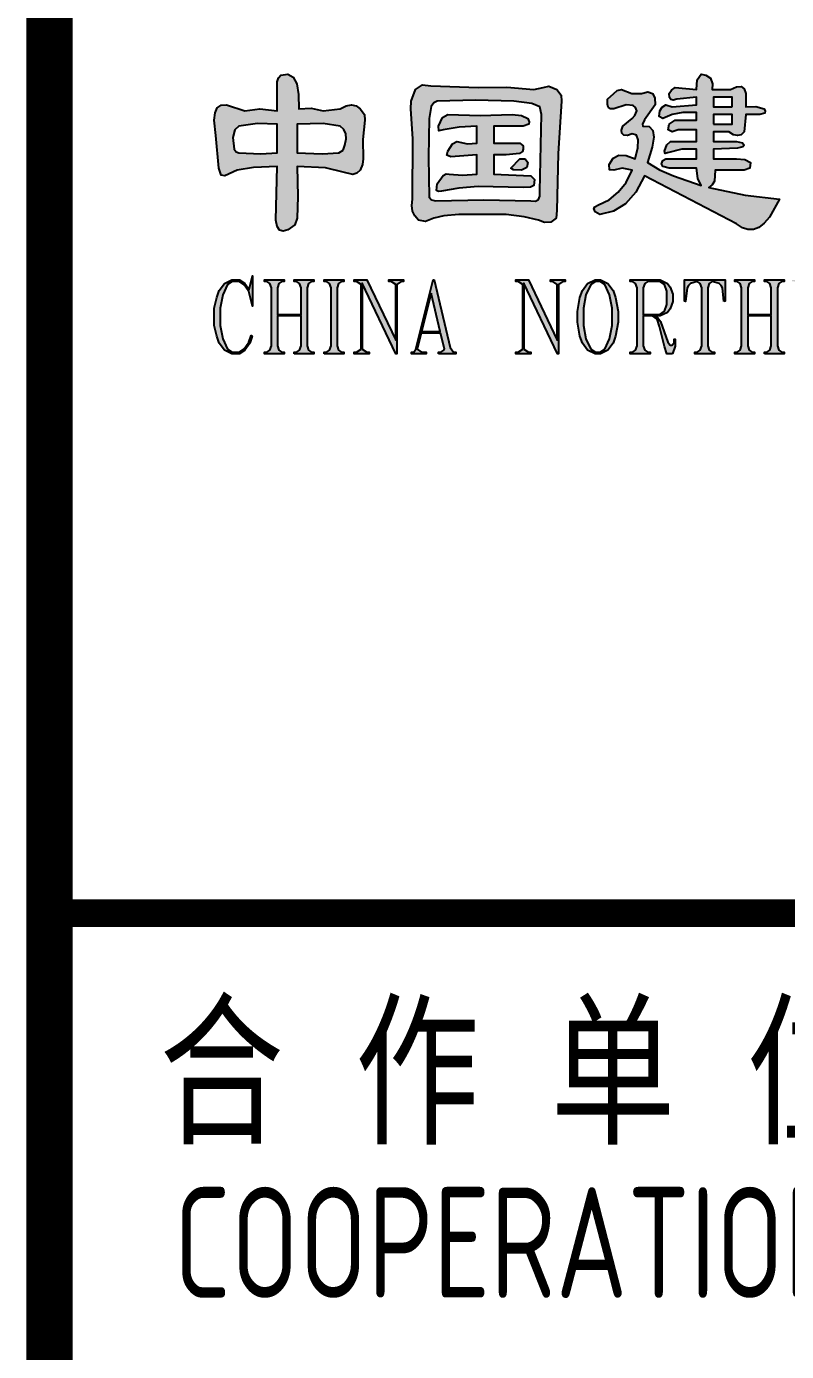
# Model space of a CAD drawing. Extents: x 2350667 to 3185789, y 309667 to 706270.
# Drawn here: x 2522895 to 2524543, y 426340 to 429213 of the extents above; entities that cross this region are included whole.
import ezdxf
from ezdxf.enums import TextEntityAlignment as Align

# ---------------------------------------------------------------- set-up
doc = ezdxf.new("R2010")
doc.units = 0
doc.header["$LTSCALE"] = 1000
for name, color, linetype in [('0-底图', 7, 'Continuous'), ('BTTK', 7, 'Continuous'), ('Logo', 4, 'Continuous'), ('PUB_TITLE', 4, 'Continuous')]:
    doc.layers.add(name, color=color, linetype=linetype)
doc.styles.add('HZ(TK)', font='geniso.shx', dxfattribs={"width": 0.9, "bigfont": 'hztxt.shx'})

# ---------------------------------------------------------------- blocks, each defined once
blk = doc.blocks.new('logo-txt')
at = {"layer": 'Logo'}
h = blk.add_hatch(color=4, dxfattribs=at)
h.dxf.hatch_style = 1
h.paths.add_polyline_path([(0.85, 4.04), (0.5, 3.978), (0.233, 3.853), (0.15, 3.874), (0.1, 4.02), (0.033, 4.728), (0, 5.061), (0.017, 5.222), (0.067, 5.332), (0.15, 5.389), (0.267, 5.394), (0.666, 5.269), (0.991, 5.311), (1.366, 5.269), (1.366, 5.894), (1.393, 5.982), (1.441, 6.04), (1.599, 6.061), (1.714, 5.998), (1.791, 5.852), (1.831, 5.623), (1.833, 5.311), (2.099, 5.321), (2.366, 5.269), (2.732, 5.311), (2.86, 5.373), (2.974, 5.394), (3.076, 5.373), (3.166, 5.311), (3.257, 5.186), (3.266, 5.061), (3.224, 4.644), (3.232, 4.228), (3.216, 4.103), (3.166, 3.978), (3.093, 3.913), (3.007, 3.884), (2.799, 3.936), (2.416, 4.03), (1.799, 4.061), (1.816, 3.405), (1.799, 2.937), (1.749, 2.791), (1.599, 2.687), (1.495, 2.653), (1.416, 2.676), (1.362, 2.757), (1.333, 2.895), (1.366, 4.061)])
h.paths.add_polyline_path([(0.941, 4.988), (0.533, 4.936), (0.45, 4.853), (0.4, 4.686), (0.433, 4.436), (0.475, 4.374), (0.533, 4.353), (1.008, 4.332), (1.366, 4.353), (1.366, 4.978)], flags=16)
h.paths.add_polyline_path([(2.799, 4.415), (2.832, 4.519), (2.864, 4.655), (2.857, 4.769), (2.814, 4.863), (2.732, 4.936), (2.366, 4.988), (1.799, 4.978), (1.799, 4.353), (2.341, 4.332), (2.699, 4.353)], flags=16)
h = blk.add_hatch(color=4, dxfattribs=at)
h.dxf.hatch_style = 1
h.paths.add_polyline_path([(10.03, 5.519), (9.957, 5.496), (9.905, 5.509), (9.874, 5.558), (9.864, 5.644), (9.914, 5.717), (9.997, 5.769), (10.463, 5.727), (10.472, 5.936), (10.563, 6.061), (10.663, 6.04), (10.763, 5.977), (10.805, 5.852), (10.797, 5.727), (11.197, 5.727), (11.33, 5.785), (11.43, 5.79), (11.496, 5.743), (11.53, 5.644), (11.53, 5.352), (11.746, 5.363), (11.93, 5.311), (11.948, 5.256), (11.938, 5.217), (11.83, 5.186), (11.53, 5.186), (11.496, 4.811), (11.426, 4.748), (11.346, 4.728), (11.259, 4.748), (11.163, 4.811), (10.83, 4.811), (10.83, 4.603), (11.33, 4.603), (11.455, 4.571), (11.496, 4.519), (11.467, 4.483), (11.346, 4.457), (10.83, 4.436), (10.83, 4.228), (11.33, 4.228), (11.505, 4.207), (11.63, 4.144), (11.613, 4.02), (11.496, 3.978), (10.863, 3.978), (10.847, 3.738), (10.801, 3.658), (10.73, 3.603), (11.513, 3.436), (12.263, 3.353), (12.042, 2.96), (11.929, 2.828), (11.813, 2.739), (11.695, 2.692), (11.576, 2.689), (11.454, 2.729), (11.33, 2.812), (9.33, 3.853), (9.145, 3.504), (8.922, 3.249), (8.662, 3.088), (8.364, 3.02), (8.264, 3.072), (8.231, 3.145), (8.256, 3.186), (8.331, 3.228), (8.564, 3.337), (8.764, 3.499), (8.931, 3.712), (9.064, 3.978), (8.847, 4.02), (8.664, 3.978), (8.572, 3.988), (8.564, 4.103), (8.649, 4.236), (8.772, 4.301), (8.933, 4.298), (9.13, 4.228), (9.189, 4.465), (9.197, 4.634), (9.155, 4.735), (9.064, 4.769), (8.964, 4.728), (8.883, 4.741), (8.839, 4.78), (8.833, 4.845), (8.864, 4.936), (9.064, 5.103), (9.122, 5.165), (9.164, 5.269), (9.137, 5.339), (9.089, 5.384), (8.931, 5.394), (8.664, 5.311), (8.593, 5.308), (8.547, 5.342), (8.527, 5.412), (8.531, 5.519), (8.664, 5.644), (8.739, 5.706), (8.831, 5.727), (9.056, 5.644), (9.264, 5.644), (9.407, 5.675), (9.505, 5.644), (9.557, 5.55), (9.564, 5.394), (9.33, 5.071), (9.289, 4.98), (9.297, 4.936), (9.435, 4.923), (9.514, 4.842), (9.535, 4.694), (9.497, 4.478), (9.397, 4.144), (9.655, 3.988), (9.964, 3.853), (10.563, 3.645), (10.488, 3.801), (10.463, 4.02), (9.864, 4.02), (9.73, 4.061), (9.697, 4.113), (9.73, 4.186), (9.797, 4.228), (10.463, 4.228), (10.463, 4.436), (10.139, 4.436), (9.83, 4.353), (9.78, 4.342), (9.764, 4.394), (9.814, 4.53), (9.897, 4.603), (10.463, 4.603), (10.463, 4.853), (10.064, 4.853), (9.93, 4.811), (9.847, 4.853), (9.864, 4.978), (9.997, 5.061), (10.463, 5.061), (10.463, 5.227), (10.163, 5.227), (9.93, 5.186), (9.73, 5.103), (9.647, 5.144), (9.664, 5.269), (9.714, 5.342), (9.797, 5.394), (9.93, 5.352), (10.463, 5.394), (10.463, 5.561)])
h.paths.add_polyline_path([(10.83, 4.978), (11.23, 4.978), (11.23, 5.186), (10.83, 5.186)], flags=16)
h.paths.add_polyline_path([(11.23, 5.352), (11.23, 5.561), (10.83, 5.561), (10.83, 5.352)], flags=16)
h = blk.add_hatch(color=4, dxfattribs=at)
h.dxf.hatch_style = 1
h.paths.add_polyline_path([(4.948, 5.123), (5.065, 5.186), (5.765, 5.165), (6.465, 5.186), (6.665, 5.165), (6.798, 5.103), (6.829, 5.03), (6.823, 4.978), (6.698, 4.936), (6.065, 4.936), (6.065, 4.561), (6.631, 4.561), (6.698, 4.509), (6.698, 4.436), (6.687, 4.381), (6.623, 4.342), (6.331, 4.311), (6.065, 4.311), (6.065, 3.895), (6.865, 3.853), (6.948, 3.78), (6.931, 3.645), (6.856, 3.613), (6.698, 3.603), (5.723, 3.624), (5.305, 3.587), (4.932, 3.52), (4.863, 3.514), (4.823, 3.54), (4.832, 3.686), (4.965, 3.863), (5.032, 3.897), (5.098, 3.895), (5.382, 3.874), (5.698, 3.895), (5.698, 4.311), (5.132, 4.269), (5.048, 4.301), (5.065, 4.394), (5.165, 4.551), (5.265, 4.603), (5.49, 4.551), (5.698, 4.561), (5.698, 4.936), (5.315, 4.915), (4.965, 4.853), (4.873, 4.832), (4.865, 4.936)], flags=0)
h.paths.add_polyline_path([(5.732, 5.769), (6.348, 5.779), (6.931, 5.727), (7.131, 5.769), (7.256, 5.8), (7.431, 5.727), (7.523, 5.602), (7.531, 5.477), (7.456, 4.342), (7.431, 3.103), (7.414, 2.937), (7.298, 2.853), (7.164, 2.843), (7.031, 2.895), (6.723, 2.968), (6.331, 3.02), (5.307, 3.02), (4.976, 2.989), (4.765, 2.937), (4.582, 2.864), (4.432, 2.895), (4.349, 2.986), (4.299, 3.093), (4.282, 3.215), (4.299, 3.353), (4.307, 4.655), (4.265, 5.311), (4.274, 5.477), (4.365, 5.727), (4.515, 5.831), (4.699, 5.811)])
h.paths.add_polyline_path([(6.74, 4.228), (6.798, 4.144), (6.781, 4.04), (6.665, 3.978), (6.49, 3.988), (6.431, 4.02), (6.631, 4.228)], flags=0)
h.paths.add_polyline_path([(4.649, 4.259), (4.665, 3.395), (4.715, 3.332), (4.799, 3.311), (5.848, 3.332), (6.865, 3.311), (6.964, 3.309), (7.031, 3.343), (7.064, 3.413), (7.064, 3.52), (7.098, 5.186), (7.064, 5.352), (6.89, 5.425), (6.498, 5.477), (5.665, 5.498), (4.832, 5.477), (4.759, 5.438), (4.707, 5.363), (4.665, 5.103)], flags=16)
h = blk.add_hatch(color=4, dxfattribs=at)
h.dxf.hatch_style = 1
h.paths.add_polyline_path([(4.948, 5.123), (5.065, 5.186), (5.765, 5.165), (6.465, 5.186), (6.665, 5.165), (6.798, 5.103), (6.829, 5.03), (6.823, 4.978), (6.698, 4.936), (6.065, 4.936), (6.065, 4.561), (6.631, 4.561), (6.698, 4.509), (6.698, 4.436), (6.687, 4.381), (6.623, 4.342), (6.331, 4.311), (6.065, 4.311), (6.065, 3.895), (6.865, 3.853), (6.948, 3.78), (6.931, 3.645), (6.856, 3.613), (6.698, 3.603), (5.723, 3.624), (5.305, 3.587), (4.932, 3.52), (4.863, 3.514), (4.823, 3.54), (4.832, 3.686), (4.965, 3.863), (5.032, 3.897), (5.098, 3.895), (5.382, 3.874), (5.698, 3.895), (5.698, 4.311), (5.132, 4.269), (5.048, 4.301), (5.065, 4.394), (5.165, 4.551), (5.265, 4.603), (5.49, 4.551), (5.698, 4.561), (5.698, 4.936), (5.315, 4.915), (4.965, 4.853), (4.873, 4.832), (4.865, 4.936)])
h = blk.add_hatch(color=4, dxfattribs=at)
h.dxf.hatch_style = 1
h.paths.add_polyline_path([(6.74, 4.228), (6.798, 4.144), (6.781, 4.04), (6.665, 3.978), (6.49, 3.988), (6.431, 4.02), (6.631, 4.228)])
h = blk.add_hatch(color=4, dxfattribs=at)
h.dxf.hatch_style = 1
h.paths.add_polyline_path([(0.751, 1.35), (0.646, 1.493), (0.544, 1.565), (0.39, 1.565), (0.287, 1.496), (0.184, 1.278), (0.131, 0.983), (0.131, 0.613), (0.184, 0.318), (0.287, 0.1), (0.39, 0.031), (0.544, 0.031), (0.646, 0.102), (0.751, 0.248), (0.804, 0.395), (0.826, 0.379), (0.772, 0.227), (0.662, 0.073), (0.55, -0.004), (0.382, -0.002), (0.22, 0.073), (0.108, 0.227), (0.055, 0.381), (0, 0.609), (0, 0.987), (0.055, 1.215), (0.108, 1.369), (0.22, 1.523), (0.384, 1.6), (0.55, 1.6), (0.662, 1.523), (0.757, 1.39), (0.827, 1.687), (0.827, 1.029)])
h.paths.add_polyline_path([(1.734, -0.004), (1.734, 0.031), (1.784, 0.031), (1.851, 0.075), (1.883, 0.167), (1.883, 0.818), (1.371, 0.818), (1.371, 0.167), (1.403, 0.075), (1.469, 0.031), (1.519, 0.031), (1.519, -0.004), (1.092, -0.004), (1.092, 0.031), (1.142, 0.031), (1.208, 0.075), (1.24, 0.167), (1.24, 1.429), (1.208, 1.521), (1.142, 1.565), (1.092, 1.565), (1.092, 1.6), (1.519, 1.6), (1.519, 1.565), (1.469, 1.565), (1.403, 1.521), (1.371, 1.429), (1.371, 0.852), (1.883, 0.852), (1.883, 1.429), (1.851, 1.521), (1.784, 1.565), (1.734, 1.565), (1.734, 1.6), (2.162, 1.6), (2.162, 1.565), (2.112, 1.565), (2.046, 1.521), (2.014, 1.429), (2.014, 0.167), (2.046, 0.075), (2.112, 0.031), (2.162, 0.031), (2.162, -0.004)])
h.paths.add_polyline_path([(2.386, -0.004), (2.386, 0.031), (2.436, 0.031), (2.501, 0.075), (2.534, 0.167), (2.534, 1.429), (2.501, 1.521), (2.436, 1.565), (2.386, 1.565), (2.386, 1.6), (2.813, 1.6), (2.813, 1.565), (2.763, 1.565), (2.697, 1.521), (2.665, 1.429), (2.665, 0.167), (2.697, 0.075), (2.763, 0.031), (2.813, 0.031), (2.813, -0.004)])
h.paths.add_polyline_path([(4.057, 1.565), (3.959, 1.498), (3.959, -0.004), (3.941, -0.004), (3.21, 1.527), (3.21, 0.098), (3.308, 0.031), (3.358, 0.031), (3.358, -0.004), (3.037, -0.004), (3.037, 0.031), (3.087, 0.031), (3.185, 0.098), (3.185, 1.498), (3.087, 1.565), (3.037, 1.565), (3.037, 1.6), (3.311, 1.6), (3.935, 0.293), (3.935, 1.498), (3.837, 1.565), (3.786, 1.565), (3.786, 1.6), (4.107, 1.6), (4.107, 1.565)])
h.paths.add_polyline_path([(4.866, -0.004), (4.866, 0.031), (4.916, 0.031), (4.982, 0.075), (4.991, 0.105), (4.91, 0.444), (4.487, 0.444), (4.4, 0.096), (4.495, 0.031), (4.598, 0.031), (4.598, -0.004), (4.277, -0.004), (4.277, 0.031), (4.327, 0.031), (4.374, 0.096), (4.75, 1.6), (4.768, 1.6), (5.116, 0.135), (5.192, 0.031), (5.24, 0.031), (5.24, -0.004)])
h.paths.add_polyline_path([(4.704, 1.312), (4.496, 0.479), (4.903, 0.479)], flags=16)
h = blk.add_hatch(color=4, dxfattribs=at)
h.dxf.hatch_style = 1
h.paths.add_polyline_path([(7.563, 1.565), (7.466, 1.498), (7.466, -0.004), (7.447, -0.004), (6.716, 1.527), (6.716, 0.098), (6.814, 0.031), (6.865, 0.031), (6.865, -0.004), (6.544, -0.004), (6.544, 0.031), (6.594, 0.031), (6.692, 0.098), (6.692, 1.498), (6.594, 1.565), (6.544, 1.565), (6.544, 1.6), (6.817, 1.6), (7.441, 0.293), (7.441, 1.498), (7.343, 1.565), (7.292, 1.565), (7.292, 1.6), (7.613, 1.6), (7.613, 1.565)])
h.paths.add_polyline_path([(8.706, 0.381), (8.65, 0.227), (8.539, 0.073), (8.376, -0.004), (8.262, -0.004), (8.261, -0.002), (8.099, 0.073), (7.987, 0.227), (7.932, 0.381), (7.878, 0.683), (7.878, 0.913), (7.932, 1.215), (7.987, 1.369), (8.099, 1.523), (8.262, 1.6), (8.376, 1.6), (8.377, 1.598), (8.539, 1.523), (8.65, 1.369), (8.706, 1.215), (8.759, 0.913), (8.759, 0.683)])
h.paths.add_polyline_path([(8.628, 0.983), (8.576, 1.278), (8.472, 1.496), (8.369, 1.565), (8.268, 1.565), (8.166, 1.496), (8.062, 1.278), (8.01, 0.983), (8.01, 0.613), (8.062, 0.318), (8.166, 0.1), (8.268, 0.031), (8.369, 0.031), (8.472, 0.1), (8.576, 0.318), (8.628, 0.613)], flags=16)
h.paths.add_polyline_path([(9.942, -0.004), (9.819, -0.004), (9.762, 0.157), (9.656, 0.589), (9.603, 0.748), (9.502, 0.818), (9.304, 0.818), (9.304, 0.167), (9.336, 0.075), (9.401, 0.031), (9.451, 0.031), (9.451, -0.004), (9.024, -0.004), (9.024, 0.031), (9.074, 0.031), (9.14, 0.075), (9.172, 0.167), (9.172, 1.429), (9.14, 1.521), (9.074, 1.565), (9.024, 1.565), (9.024, 1.6), (9.671, 1.598), (9.833, 1.523), (9.891, 1.444), (9.946, 1.288), (9.946, 1.13), (9.891, 0.974), (9.833, 0.895), (9.669, 0.818), (9.557, 0.818), (9.62, 0.776), (9.676, 0.697), (9.837, 0.248), (9.885, 0.18), (9.929, 0.18), (9.975, 0.244), (9.975, 0.312), (9.999, 0.312), (9.999, 0.159)])
h.paths.add_polyline_path([(9.815, 1.355), (9.764, 1.496), (9.663, 1.565), (9.401, 1.565), (9.336, 1.521), (9.304, 1.429), (9.304, 0.852), (9.663, 0.852), (9.764, 0.923), (9.815, 1.064)], flags=16)
h.paths.add_polyline_path([(11.055, 1.133), (11.02, 1.427), (10.994, 1.48), (10.948, 1.523), (10.801, 1.565), (10.737, 1.521), (10.705, 1.429), (10.705, 0.167), (10.737, 0.075), (10.802, 0.031), (10.853, 0.031), (10.853, -0.004), (10.425, -0.004), (10.425, 0.031), (10.476, 0.031), (10.541, 0.075), (10.573, 0.167), (10.573, 1.429), (10.541, 1.521), (10.477, 1.565), (10.33, 1.523), (10.284, 1.48), (10.258, 1.427), (10.223, 1.133), (10.199, 1.135), (10.199, 1.6), (11.079, 1.6), (11.079, 1.135)])
h.paths.add_polyline_path([(11.933, -0.004), (11.933, 0.031), (11.983, 0.031), (12.049, 0.075), (12.081, 0.167), (12.081, 0.818), (11.57, 0.818), (11.57, 0.167), (11.602, 0.075), (11.668, 0.031), (11.718, 0.031), (11.718, -0.004), (11.291, -0.004), (11.291, 0.031), (11.341, 0.031), (11.406, 0.075), (11.438, 0.167), (11.438, 1.429), (11.406, 1.521), (11.341, 1.565), (11.291, 1.565), (11.291, 1.6), (11.718, 1.6), (11.718, 1.565), (11.668, 1.565), (11.602, 1.521), (11.57, 1.429), (11.57, 0.852), (12.081, 0.852), (12.081, 1.429), (12.049, 1.521), (11.983, 1.565), (11.933, 1.565), (11.933, 1.6), (12.36, 1.6), (12.36, 1.565), (12.31, 1.565), (12.245, 1.521), (12.213, 1.429), (12.213, 0.167), (12.245, 0.075), (12.31, 0.031), (12.36, 0.031), (12.36, -0.004)])
h.paths.add_polyline_path([(13.657, 1.565), (13.558, 1.498), (13.344, -0.004), (13.323, -0.004), (13.12, 1.491), (12.916, -0.004), (12.895, -0.004), (12.693, 1.482), (12.658, 1.532), (12.583, 1.565), (12.531, 1.565), (12.531, 1.6), (12.959, 1.6), (12.959, 1.565), (12.908, 1.565), (12.843, 1.521), (12.825, 1.472), (12.957, 0.487), (13.104, 1.6), (13.237, 1.6), (13.387, 0.477), (13.534, 1.5), (13.438, 1.565), (13.387, 1.565), (13.387, 1.6), (13.708, 1.6), (13.708, 1.565)])
h.paths.add_polyline_path([(13.878, -0.004), (13.878, 0.031), (13.928, 0.031), (13.994, 0.075), (14.026, 0.167), (14.026, 1.429), (13.994, 1.521), (13.928, 1.565), (13.878, 1.565), (13.878, 1.6), (14.745, 1.6), (14.745, 1.135), (14.721, 1.133), (14.686, 1.427), (14.66, 1.48), (14.614, 1.523), (14.464, 1.565), (14.255, 1.565), (14.189, 1.521), (14.157, 1.429), (14.157, 0.852), (14.25, 0.852), (14.388, 0.901), (14.401, 0.919), (14.478, 1.239), (14.478, 0.432), (14.401, 0.752), (14.388, 0.769), (14.25, 0.818), (14.157, 0.818), (14.157, 0.167), (14.189, 0.075), (14.255, 0.031), (14.464, 0.031), (14.614, 0.073), (14.66, 0.116), (14.686, 0.169), (14.721, 0.464), (14.745, 0.461), (14.745, -0.004)])
h.paths.add_polyline_path([(15.771, 0.153), (15.713, 0.073), (15.548, -0.004), (15.384, -0.004), (15.219, 0.073), (15.122, 0.206), (15.052, -0.09), (15.052, 0.566), (15.128, 0.246), (15.231, 0.102), (15.387, 0.031), (15.544, 0.031), (15.697, 0.102), (15.748, 0.242), (15.748, 0.457), (15.697, 0.599), (15.595, 0.671), (15.272, 0.821), (15.109, 0.974), (15.052, 1.13), (15.052, 1.365), (15.162, 1.523), (15.331, 1.6), (15.494, 1.6), (15.659, 1.523), (15.755, 1.39), (15.826, 1.687), (15.826, 1.029), (15.749, 1.35), (15.647, 1.493), (15.491, 1.565), (15.334, 1.565), (15.181, 1.493), (15.13, 1.355), (15.13, 1.213), (15.181, 1.072), (15.283, 1), (15.605, 0.85), (15.77, 0.697), (15.826, 0.54), (15.826, 0.308)])
h.paths.add_polyline_path([(16.934, 1.133), (16.899, 1.427), (16.873, 1.48), (16.827, 1.523), (16.68, 1.565), (16.616, 1.521), (16.584, 1.429), (16.584, 0.167), (16.616, 0.075), (16.682, 0.031), (16.733, 0.031), (16.733, -0.004), (16.304, -0.004), (16.304, 0.031), (16.355, 0.031), (16.421, 0.075), (16.453, 0.167), (16.453, 1.429), (16.421, 1.521), (16.356, 1.565), (16.209, 1.523), (16.164, 1.48), (16.138, 1.427), (16.103, 1.133), (16.078, 1.135), (16.078, 1.6), (16.959, 1.6), (16.959, 1.135)])
at = {"layer": 'Logo', "color": 4}
for points in [[(0.85, 4.04), (0.5, 3.978), (0.233, 3.853), (0.15, 3.874), (0.1, 4.02), (0.033, 4.728), (0, 5.061), (0.017, 5.222), (0.067, 5.332), (0.15, 5.389), (0.267, 5.394), (0.666, 5.269), (0.991, 5.311), (1.366, 5.269), (1.366, 5.894), (1.393, 5.982), (1.441, 6.04), (1.599, 6.061), (1.714, 5.998), (1.791, 5.852), (1.831, 5.623), (1.833, 5.311), (2.099, 5.321), (2.366, 5.269), (2.732, 5.311), (2.86, 5.373), (2.974, 5.394), (3.076, 5.373), (3.166, 5.311), (3.257, 5.186), (3.266, 5.061), (3.224, 4.644), (3.232, 4.228), (3.216, 4.103), (3.166, 3.978), (3.093, 3.913), (3.007, 3.884), (2.799, 3.936), (2.416, 4.03), (1.799, 4.061), (1.816, 3.405), (1.799, 2.937), (1.749, 2.791), (1.599, 2.687), (1.495, 2.653), (1.416, 2.676), (1.362, 2.757), (1.333, 2.895), (1.366, 4.061)], [(10.03, 5.519), (9.957, 5.496), (9.905, 5.509), (9.874, 5.558), (9.864, 5.644), (9.914, 5.717), (9.997, 5.769), (10.463, 5.727), (10.472, 5.936), (10.563, 6.061), (10.663, 6.04), (10.763, 5.977), (10.805, 5.852), (10.797, 5.727), (11.197, 5.727), (11.33, 5.785), (11.43, 5.79), (11.496, 5.743), (11.53, 5.644), (11.53, 5.352), (11.746, 5.363), (11.93, 5.311), (11.948, 5.256), (11.938, 5.217), (11.83, 5.186), (11.53, 5.186), (11.496, 4.811), (11.426, 4.748), (11.346, 4.728), (11.259, 4.748), (11.163, 4.811), (10.83, 4.811), (10.83, 4.603), (11.33, 4.603), (11.455, 4.571), (11.496, 4.519), (11.467, 4.483), (11.346, 4.457), (10.83, 4.436), (10.83, 4.228), (11.33, 4.228), (11.505, 4.207), (11.63, 4.144), (11.613, 4.02), (11.496, 3.978), (10.863, 3.978), (10.847, 3.738), (10.801, 3.658), (10.73, 3.603), (11.513, 3.436), (12.263, 3.353), (12.042, 2.96), (11.929, 2.828), (11.813, 2.739), (11.695, 2.692), (11.576, 2.689), (11.454, 2.729), (11.33, 2.812), (9.33, 3.853), (9.145, 3.504), (8.922, 3.249), (8.662, 3.088), (8.364, 3.02), (8.264, 3.072), (8.231, 3.145), (8.256, 3.186), (8.331, 3.228), (8.564, 3.337), (8.764, 3.499), (8.931, 3.712), (9.064, 3.978), (8.847, 4.02), (8.664, 3.978), (8.572, 3.988), (8.564, 4.103), (8.649, 4.236), (8.772, 4.301), (8.933, 4.298), (9.13, 4.228), (9.189, 4.465), (9.197, 4.634), (9.155, 4.735), (9.064, 4.769), (8.964, 4.728), (8.883, 4.741), (8.839, 4.78), (8.833, 4.845), (8.864, 4.936), (9.064, 5.103), (9.122, 5.165), (9.164, 5.269), (9.137, 5.339), (9.089, 5.384), (8.931, 5.394), (8.664, 5.311), (8.593, 5.308), (8.547, 5.342), (8.527, 5.412), (8.531, 5.519), (8.664, 5.644), (8.739, 5.706), (8.831, 5.727), (9.056, 5.644), (9.264, 5.644), (9.407, 5.675), (9.505, 5.644), (9.557, 5.55), (9.564, 5.394), (9.33, 5.071), (9.289, 4.98), (9.297, 4.936), (9.435, 4.923), (9.514, 4.842), (9.535, 4.694), (9.497, 4.478), (9.397, 4.144), (9.655, 3.988), (9.964, 3.853), (10.563, 3.645), (10.488, 3.801), (10.463, 4.02), (9.864, 4.02), (9.73, 4.061), (9.697, 4.113), (9.73, 4.186), (9.797, 4.228), (10.463, 4.228), (10.463, 4.436), (10.139, 4.436), (9.83, 4.353), (9.78, 4.342), (9.764, 4.394), (9.814, 4.53), (9.897, 4.603), (10.463, 4.603), (10.463, 4.853), (10.064, 4.853), (9.93, 4.811), (9.847, 4.853), (9.864, 4.978), (9.997, 5.061), (10.463, 5.061), (10.463, 5.227), (10.163, 5.227), (9.93, 5.186), (9.73, 5.103), (9.647, 5.144), (9.664, 5.269), (9.714, 5.342), (9.797, 5.394), (9.93, 5.352), (10.463, 5.394), (10.463, 5.561)], [(5.732, 5.769), (6.348, 5.779), (6.931, 5.727), (7.131, 5.769), (7.256, 5.8), (7.431, 5.727), (7.523, 5.602), (7.531, 5.477), (7.456, 4.342), (7.431, 3.103), (7.414, 2.937), (7.298, 2.853), (7.164, 2.843), (7.031, 2.895), (6.723, 2.968), (6.331, 3.02), (5.307, 3.02), (4.976, 2.989), (4.765, 2.937), (4.582, 2.864), (4.432, 2.895), (4.349, 2.986), (4.299, 3.093), (4.282, 3.215), (4.299, 3.353), (4.307, 4.655), (4.265, 5.311), (4.274, 5.477), (4.365, 5.727), (4.515, 5.831), (4.699, 5.811)], [(4.649, 4.259), (4.665, 3.395), (4.715, 3.332), (4.799, 3.311), (5.848, 3.332), (6.865, 3.311), (6.964, 3.309), (7.031, 3.343), (7.064, 3.413), (7.064, 3.52), (7.098, 5.186), (7.064, 5.352), (6.89, 5.425), (6.498, 5.477), (5.665, 5.498), (4.832, 5.477), (4.759, 5.438), (4.707, 5.363), (4.665, 5.103)], [(11.23, 5.352), (11.23, 5.561), (10.83, 5.561), (10.83, 5.352)], [(4.948, 5.123), (5.065, 5.186), (5.765, 5.165), (6.465, 5.186), (6.665, 5.165), (6.798, 5.103), (6.829, 5.03), (6.823, 4.978), (6.698, 4.936), (6.065, 4.936), (6.065, 4.561), (6.631, 4.561), (6.698, 4.509), (6.698, 4.436), (6.687, 4.381), (6.623, 4.342), (6.331, 4.311), (6.065, 4.311), (6.065, 3.895), (6.865, 3.853), (6.948, 3.78), (6.931, 3.645), (6.856, 3.613), (6.698, 3.603), (5.723, 3.624), (5.305, 3.587), (4.932, 3.52), (4.863, 3.514), (4.823, 3.54), (4.832, 3.686), (4.965, 3.863), (5.032, 3.897), (5.098, 3.895), (5.382, 3.874), (5.698, 3.895), (5.698, 4.311), (5.132, 4.269), (5.048, 4.301), (5.065, 4.394), (5.165, 4.551), (5.265, 4.603), (5.49, 4.551), (5.698, 4.561), (5.698, 4.936), (5.315, 4.915), (4.965, 4.853), (4.873, 4.832), (4.865, 4.936)], [(10.83, 4.978), (11.23, 4.978), (11.23, 5.186), (10.83, 5.186)], [(0.941, 4.988), (0.533, 4.936), (0.45, 4.853), (0.4, 4.686), (0.433, 4.436), (0.475, 4.374), (0.533, 4.353), (1.008, 4.332), (1.366, 4.353), (1.366, 4.978)], [(2.799, 4.415), (2.832, 4.519), (2.864, 4.655), (2.857, 4.769), (2.814, 4.863), (2.732, 4.936), (2.366, 4.988), (1.799, 4.978), (1.799, 4.353), (2.341, 4.332), (2.699, 4.353)], [(6.74, 4.228), (6.798, 4.144), (6.781, 4.04), (6.665, 3.978), (6.49, 3.988), (6.431, 4.02), (6.631, 4.228)], [(0.751, 1.35), (0.646, 1.493), (0.544, 1.565), (0.39, 1.565), (0.287, 1.496), (0.184, 1.278), (0.131, 0.983), (0.131, 0.613), (0.184, 0.318), (0.287, 0.1), (0.39, 0.031), (0.544, 0.031), (0.646, 0.102), (0.751, 0.248), (0.804, 0.395), (0.826, 0.379), (0.772, 0.227), (0.662, 0.073), (0.55, -0.004), (0.382, -0.002), (0.22, 0.073), (0.108, 0.227), (0.055, 0.381), (0, 0.609), (0, 0.987), (0.055, 1.215), (0.108, 1.369), (0.22, 1.523), (0.384, 1.6), (0.55, 1.6), (0.662, 1.523), (0.757, 1.39), (0.827, 1.687), (0.827, 1.029)], [(1.734, -0.004), (1.734, 0.031), (1.784, 0.031), (1.851, 0.075), (1.883, 0.167), (1.883, 0.818), (1.371, 0.818), (1.371, 0.167), (1.403, 0.075), (1.469, 0.031), (1.519, 0.031), (1.519, -0.004), (1.092, -0.004), (1.092, 0.031), (1.142, 0.031), (1.208, 0.075), (1.24, 0.167), (1.24, 1.429), (1.208, 1.521), (1.142, 1.565), (1.092, 1.565), (1.092, 1.6), (1.519, 1.6), (1.519, 1.565), (1.469, 1.565), (1.403, 1.521), (1.371, 1.429), (1.371, 0.852), (1.883, 0.852), (1.883, 1.429), (1.851, 1.521), (1.784, 1.565), (1.734, 1.565), (1.734, 1.6), (2.162, 1.6), (2.162, 1.565), (2.112, 1.565), (2.046, 1.521), (2.014, 1.429), (2.014, 0.167), (2.046, 0.075), (2.112, 0.031), (2.162, 0.031), (2.162, -0.004)], [(2.386, -0.004), (2.386, 0.031), (2.436, 0.031), (2.501, 0.075), (2.534, 0.167), (2.534, 1.429), (2.501, 1.521), (2.436, 1.565), (2.386, 1.565), (2.386, 1.6), (2.813, 1.6), (2.813, 1.565), (2.763, 1.565), (2.697, 1.521), (2.665, 1.429), (2.665, 0.167), (2.697, 0.075), (2.763, 0.031), (2.813, 0.031), (2.813, -0.004)], [(4.057, 1.565), (3.959, 1.498), (3.959, -0.004), (3.941, -0.004), (3.21, 1.527), (3.21, 0.098), (3.308, 0.031), (3.358, 0.031), (3.358, -0.004), (3.037, -0.004), (3.037, 0.031), (3.087, 0.031), (3.185, 0.098), (3.185, 1.498), (3.087, 1.565), (3.037, 1.565), (3.037, 1.6), (3.311, 1.6), (3.935, 0.293), (3.935, 1.498), (3.837, 1.565), (3.786, 1.565), (3.786, 1.6), (4.107, 1.6), (4.107, 1.565)], [(4.866, -0.004), (4.866, 0.031), (4.916, 0.031), (4.982, 0.075), (4.991, 0.105), (4.91, 0.444), (4.487, 0.444), (4.4, 0.096), (4.495, 0.031), (4.598, 0.031), (4.598, -0.004), (4.277, -0.004), (4.277, 0.031), (4.327, 0.031), (4.374, 0.096), (4.75, 1.6), (4.768, 1.6), (5.116, 0.135), (5.192, 0.031), (5.24, 0.031), (5.24, -0.004)], [(7.563, 1.565), (7.466, 1.498), (7.466, -0.004), (7.447, -0.004), (6.716, 1.527), (6.716, 0.098), (6.814, 0.031), (6.865, 0.031), (6.865, -0.004), (6.544, -0.004), (6.544, 0.031), (6.594, 0.031), (6.692, 0.098), (6.692, 1.498), (6.594, 1.565), (6.544, 1.565), (6.544, 1.6), (6.817, 1.6), (7.441, 0.293), (7.441, 1.498), (7.343, 1.565), (7.292, 1.565), (7.292, 1.6), (7.613, 1.6), (7.613, 1.565)], [(8.706, 0.381), (8.65, 0.227), (8.539, 0.073), (8.376, -0.004), (8.262, -0.004), (8.261, -0.002), (8.099, 0.073), (7.987, 0.227), (7.932, 0.381), (7.878, 0.683), (7.878, 0.913), (7.932, 1.215), (7.987, 1.369), (8.099, 1.523), (8.262, 1.6), (8.376, 1.6), (8.377, 1.598), (8.539, 1.523), (8.65, 1.369), (8.706, 1.215), (8.759, 0.913), (8.759, 0.683)], [(8.628, 0.983), (8.576, 1.278), (8.472, 1.496), (8.369, 1.565), (8.268, 1.565), (8.166, 1.496), (8.062, 1.278), (8.01, 0.983), (8.01, 0.613), (8.062, 0.318), (8.166, 0.1), (8.268, 0.031), (8.369, 0.031), (8.472, 0.1), (8.576, 0.318), (8.628, 0.613)], [(9.942, -0.004), (9.819, -0.004), (9.762, 0.157), (9.656, 0.589), (9.603, 0.748), (9.502, 0.818), (9.304, 0.818), (9.304, 0.167), (9.336, 0.075), (9.401, 0.031), (9.451, 0.031), (9.451, -0.004), (9.024, -0.004), (9.024, 0.031), (9.074, 0.031), (9.14, 0.075), (9.172, 0.167), (9.172, 1.429), (9.14, 1.521), (9.074, 1.565), (9.024, 1.565), (9.024, 1.6), (9.671, 1.598), (9.833, 1.523), (9.891, 1.444), (9.946, 1.288), (9.946, 1.13), (9.891, 0.974), (9.833, 0.895), (9.669, 0.818), (9.557, 0.818), (9.62, 0.776), (9.676, 0.697), (9.837, 0.248), (9.885, 0.18), (9.929, 0.18), (9.975, 0.244), (9.975, 0.312), (9.999, 0.312), (9.999, 0.159)], [(9.815, 1.355), (9.764, 1.496), (9.663, 1.565), (9.401, 1.565), (9.336, 1.521), (9.304, 1.429), (9.304, 0.852), (9.663, 0.852), (9.764, 0.923), (9.815, 1.064)], [(11.055, 1.133), (11.02, 1.427), (10.994, 1.48), (10.948, 1.523), (10.801, 1.565), (10.737, 1.521), (10.705, 1.429), (10.705, 0.167), (10.737, 0.075), (10.802, 0.031), (10.853, 0.031), (10.853, -0.004), (10.425, -0.004), (10.425, 0.031), (10.476, 0.031), (10.541, 0.075), (10.573, 0.167), (10.573, 1.429), (10.541, 1.521), (10.477, 1.565), (10.33, 1.523), (10.284, 1.48), (10.258, 1.427), (10.223, 1.133), (10.199, 1.135), (10.199, 1.6), (11.079, 1.6), (11.079, 1.135)], [(11.933, -0.004), (11.933, 0.031), (11.983, 0.031), (12.049, 0.075), (12.081, 0.167), (12.081, 0.818), (11.57, 0.818), (11.57, 0.167), (11.602, 0.075), (11.668, 0.031), (11.718, 0.031), (11.718, -0.004), (11.291, -0.004), (11.291, 0.031), (11.341, 0.031), (11.406, 0.075), (11.438, 0.167), (11.438, 1.429), (11.406, 1.521), (11.341, 1.565), (11.291, 1.565), (11.291, 1.6), (11.718, 1.6), (11.718, 1.565), (11.668, 1.565), (11.602, 1.521), (11.57, 1.429), (11.57, 0.852), (12.081, 0.852), (12.081, 1.429), (12.049, 1.521), (11.983, 1.565), (11.933, 1.565), (11.933, 1.6), (12.36, 1.6), (12.36, 1.565), (12.31, 1.565), (12.245, 1.521), (12.213, 1.429), (12.213, 0.167), (12.245, 0.075), (12.31, 0.031), (12.36, 0.031), (12.36, -0.004)], [(4.704, 1.312), (4.496, 0.479), (4.903, 0.479)]]:
    blk.add_lwpolyline(points, close=True, dxfattribs=at)
blk = doc.blocks.new('vhtemplate_2020年新竖式图框_A1')
at = {"layer": 'BTTK', "const_width": 0.6}
blk.add_lwpolyline([(831, 529), (761, 529)], dxfattribs=at)
at = {"layer": 'PUB_TITLE', "const_width": 1}
blk.add_lwpolyline([(761, 10), (761, 584)], dxfattribs=at)
blk.add_blockref('logo-txt', (764.572, 541.135))
at = {"layer": 'BTTK', "style": 'HZ(TK)', "width": 0.9}
blk.add_text('合 作 单 位:', height=3, dxfattribs=at).set_placement((763.382, 523.978))
at = {"layer": 'BTTK', "style": 'HZ(TK)', "width": 0.8}
blk.add_text('COOPERATION', height=2.4, dxfattribs=at).set_placement((771.054, 521.857), align=Align.MIDDLE_CENTER)
at = {"layer": 'BTTK', "color": 4, "style": 'HZ(TK)', "width": 0.9}
for tag, p in [('合作单位', (796, 511.5)), ('建设单位', (796, 209.5)), ('工程名称', (796, 176.5)), ('子项名称', (806, 160)), ('图纸名称', (796, 141))]:
    blk.add_attdef(tag, text='', height=3.5, dxfattribs=at).set_placement(p, align=Align.MIDDLE_CENTER)
for tag, p in [('注册证书号', (808.5, 309.006)), ('注册印章号', (808.5, 301.006)), ('设计号', (806, 193)), ('图别', (789.75, 34)), ('图号', (822.25, 34)), ('版本号', (789.75, 26)), ('日期', (822.25, 26))]:
    blk.add_attdef(tag, text='', height=3.5, dxfattribs=at).set_placement(p, align=Align.MIDDLE)

msp = doc.modelspace()

# ---------------------------------------------------------------- block references
at = {"layer": '0-底图', "xscale": 100, "yscale": 100, "zscale": 100}
msp.add_blockref('vhtemplate_2020年新竖式图框_A1', (2446845.1, 374390.3), dxfattribs=at)

doc.saveas('drawing.dxf')
